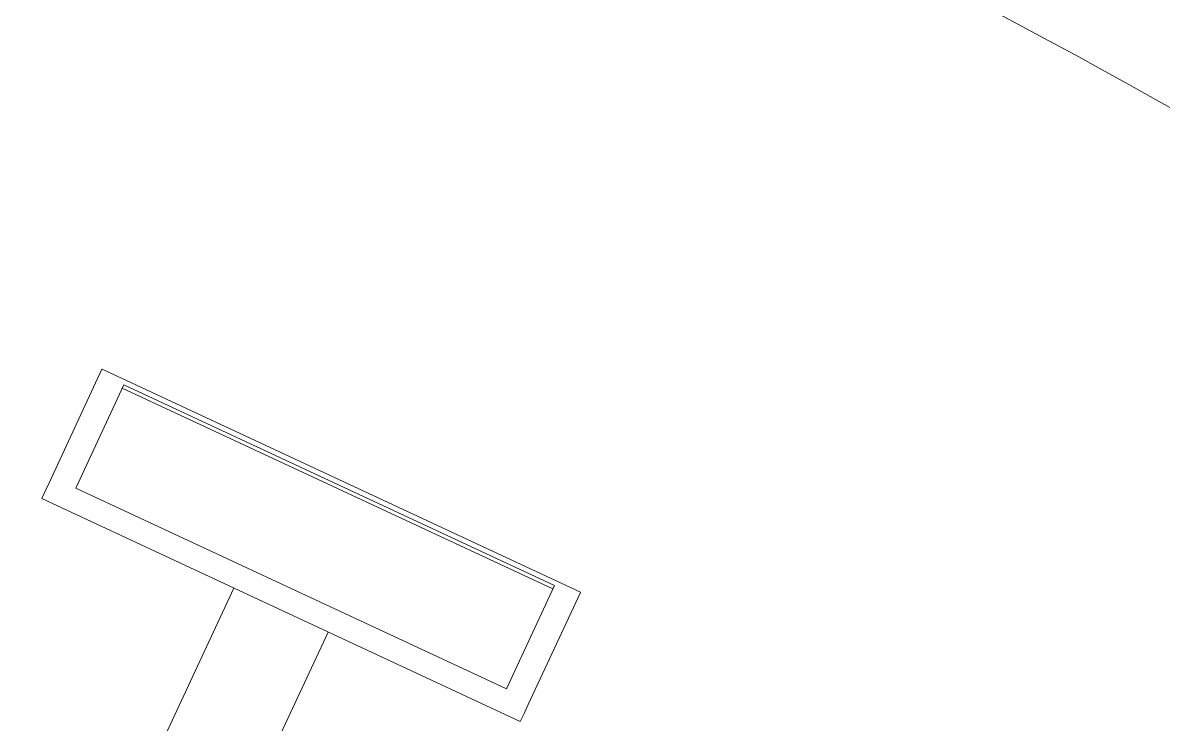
# Model space of a CAD drawing. Header units: millimetres. Extents: x 79795 to 317870, y -36033 to 97293.
# Drawn here: x 196349 to 197171, y 32859 to 33365 of the extents above; entities that cross this region are included whole.
import ezdxf

# ---------------------------------------------------------------- set-up
doc = ezdxf.new("R2010")
doc.units = ezdxf.units.MM
doc.header["$MEASUREMENT"] = 0
doc.layers.add('I-FURN', color=8, linetype='CONTINUOUS', lineweight=9)

msp = doc.modelspace()

# ---------------------------------------------------------------- linework, layer by layer
at = {"layer": 'I-FURN'}
for p, q in [((196367.97, 33034.19), (196405.68, 33115.04)), ((196405.68, 33115.04), (196405.76, 33115.21)), ((196751.06, 32954.2), (196405.76, 33115.21)), ((196386.73, 33029.33), (196421.45, 33103.8)), ((196731.13, 32956.54), (196420.36, 33101.46)), ((196421.45, 33103.8), (196732.23, 32958.89)), ((196365.15, 33028.13), (196367.97, 33034.19)), ((196362.19, 33021.79), (196365.15, 33028.13)), ((196707.5, 32860.78), (196362.19, 33021.79)), ((196697.5, 32884.41), (196386.73, 33029.33)), ((196388.56, 32716.31), (196500.85, 32957.11)), ((196732.23, 32958.89), (196697.5, 32884.41)), ((196750.98, 32954.03), (196713.28, 32873.17)), ((196751.06, 32954.2), (196750.98, 32954.03)), ((196568.82, 32925.41), (196456.53, 32684.61)), ((196710.45, 32867.12), (196707.5, 32860.78)), ((196713.28, 32873.17), (196710.45, 32867.12))]:
    msp.add_line(p, q, dxfattribs=at)
for centre, start, end in [((194451.15, 28472.79), 57.7512, 72.2488), ((198796.34, 37791.08), 237.7512, 244.61253)]:
    msp.add_arc(centre, 5546.8, start, end, dxfattribs=at)

doc.saveas('drawing.dxf')
